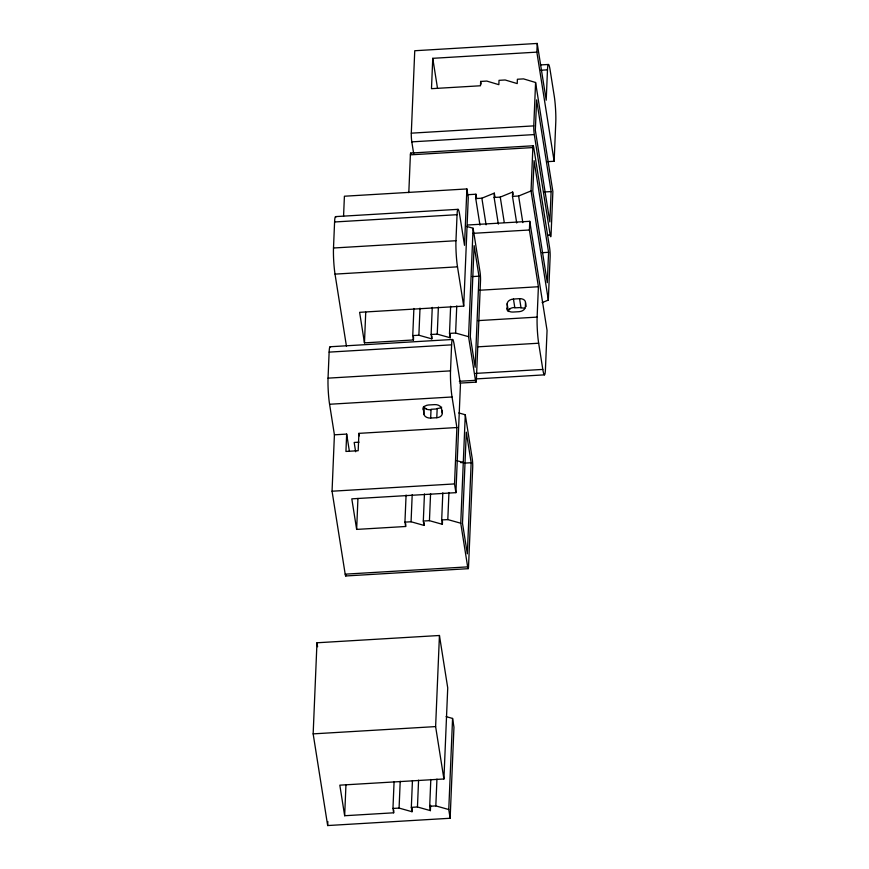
<?xml version="1.0" encoding="UTF-8"?>
<svg xmlns="http://www.w3.org/2000/svg" width="869" height="869" viewBox="0 0 869 869"><rect width="100%" height="100%" fill="white"/><g stroke="black" fill="none" stroke-linecap="round" stroke-linejoin="round"><path stroke-width="1.3" d="M446.101 716.621L452.575 718.435L453.955 727.168L450.142 818.261L327.667 825.55L313.155 733.87L316.968 642.778L439.442 635.489L447.731 687.879L443.918 778.972L339.822 785.163L344.656 815.73L393.646 812.808L393.766 810.136M346.025 574.898A6.17 0.619 86.6 0 1 345.189 574.159L332.056 491.213L334.413 434.815L329.579 404.259A18.499 1.847 86.6 0 1 328.047 378.145L329.134 352.119A18.499 1.847 86.6 0 1 330.535 347.155M346.449 346.22L335.021 274.115A18.499 1.847 86.6 0 1 333.5 248.002L334.587 221.975A18.499 1.847 86.6 0 1 335.977 217.011M343.559 216.359L344.406 196.22L466.881 188.942L468.261 197.665L463.72 306.116L359.614 312.319L364.459 342.875L413.448 339.953L413.557 337.248M327.667 825.55L327.841 821.531M334.413 434.815L346.666 434.087L345.938 451.445L358.18 450.718L358.908 433.359L456.888 427.537L452.043 396.981A18.499 1.847 86.6 0 1 450.522 370.867L451.608 344.841A18.499 1.847 86.6 0 1 454.226 344.917L460.451 384.207L455.91 492.658L351.804 498.849L356.648 529.406L405.638 526.495L405.747 523.79M344.656 815.73L345.949 784.913M356.648 529.406L357.941 498.448M364.459 342.875L365.74 312.167M408.81 192.679L410.385 154.845A6.17 0.619 86.6 0 1 410.928 153.357M413.72 153.911L411.808 141.864A6.17 0.619 86.6 0 1 411.298 133.163L414.752 50.739L537.216 43.45L546.21 100.196L547.481 69.835A18.499 1.847 86.6 0 1 550.099 69.911L554.248 96.111A18.499 1.847 86.6 0 1 555.78 122.214L554.14 161.265L547.383 161.667M393.646 812.808L392.962 808.452L394.081 781.655M405.638 526.495L404.943 522.128L406.084 495.015M413.448 339.953L412.753 335.597L413.894 308.484M412.188 807.703L412.015 811.722L399.077 808.083L400.207 781.285M424.115 522.693L424.007 525.408L411.07 521.769L412.199 494.657M431.926 336.151L431.817 338.867L418.88 335.228L420.009 308.115M537.216 43.45L536.857 52.129L432.762 58.321L431.48 88.681L480.47 85.77L480.655 81.436L486.781 81.067L498.849 84.673L499.023 80.339L505.15 79.981L517.218 83.587L517.392 79.253L523.518 78.883L535.586 82.49L552.869 191.625L551.055 235.01A6.17 0.619 86.6 0 1 550.186 234.978L547.492 235.141M442.332 410.407L442.223 412.981A6.17 4.378 2.4 0 1 436.792 417.717L430.666 418.076A6.17 4.378 2.4 0 1 423.844 414.078L423.268 407.137M423.844 414.078L424.17 406.355A6.322 3.965 -17.3 0 0 426.266 408.875M412.015 811.722L411.33 807.355L412.449 780.558M424.007 525.408L423.312 521.042L424.452 493.929M431.817 338.867L431.122 334.5L432.262 307.387M430.666 418.076L431.035 409.299L437.15 408.93L436.792 417.717M430.611 805.27L430.394 810.625L417.457 806.986L418.576 780.199M442.495 521.596L442.375 524.311L429.438 520.672L430.579 493.559M450.359 333.707L450.185 337.769L437.248 334.13L438.389 307.018M430.394 810.625L429.699 806.258L430.818 779.471M442.375 524.311L441.691 519.944L442.821 492.832M450.185 337.769L449.501 333.403L450.631 306.29M443.918 778.972L435.619 726.593L439.442 635.489M463.72 306.116L457.496 266.837A18.499 1.847 86.6 0 1 455.964 240.724L457.061 214.697A18.499 1.847 86.6 0 1 459.679 214.773L464.513 245.33L466.881 188.942M450.142 818.261L448.762 809.539L435.825 805.9L436.944 779.102M458.821 412.949L465.284 414.763L472.204 458.419A6.17 0.619 86.6 0 1 472.714 467.12L468.532 566.903A6.17 0.619 86.6 0 1 467.663 566.87L460.744 523.214L447.807 519.586L448.947 492.473M466.631 226.407L473.094 228.232L480.014 271.878A6.17 0.619 86.6 0 1 480.524 280.589L476.342 380.361A6.17 0.619 86.6 0 1 475.473 380.329L468.554 336.683L455.617 333.044L456.757 305.931M455.91 492.658L454.53 483.924L456.888 427.537M448.762 809.539L452.575 718.435M460.744 523.214L465.284 414.763M468.554 336.683L473.094 228.232M479.97 225.18L475.756 198.566L475.93 194.221L466.664 194.775M471.15 462.732L467.337 553.835L462.493 523.268L466.305 432.175L471.15 462.732L464.426 463.134M478.96 276.19L475.147 367.294L470.303 336.737L474.116 245.634L478.96 276.19L472.236 276.592M498.339 224.093L494.124 197.469L494.309 193.135L481.871 198.197L475.756 198.566M507.377 310.667L507.148 303.748A6.17 4.302 -9 0 1 513.449 299.045L519.575 298.675A6.17 4.302 -9 0 1 525.517 302.651L526.136 306.54M516.707 222.996L512.493 196.372L512.677 192.038L500.251 197.1L494.124 197.469M525.517 302.651L525.332 306.985A6.17 4.302 -9 0 1 519.032 311.689L512.906 312.058A6.17 4.302 -9 0 1 506.964 308.082M529.775 221.313L547.057 330.448L545.428 369.488A18.499 1.847 86.6 0 1 542.81 369.412L538.661 343.222A18.499 1.847 86.6 0 1 537.129 317.109L538.4 286.737L529.406 229.992L529.775 221.313L467.587 225.017M548.328 300.087L531.046 190.941L532.86 147.567A6.17 0.619 86.6 0 1 533.74 147.589L549.642 248.002A6.17 0.619 86.6 0 1 550.142 256.703L548.328 300.087L542.115 302.618M550.186 234.978L534.283 134.576A6.17 0.619 86.6 0 1 533.772 125.875L535.586 82.49M548.578 252.303L547.307 282.675L532.795 190.995L534.066 160.635L548.578 252.303L541.865 252.705M551.12 191.571L549.849 221.943L535.337 130.263L536.607 99.902L551.12 191.571L544.407 191.973M512.493 196.372L518.619 196.014L531.046 190.941M540.399 64.947L548.469 64.469M540.746 70.237L547.481 69.835M411.298 133.163L533.772 125.875M411.808 141.864L534.283 134.576M410.722 153.063L533.197 145.775M410.385 154.845L532.86 147.567M335.575 216.609L458.05 209.331M334.587 221.975L457.061 214.697M472.888 233.348L529.406 229.992M333.5 248.002L455.964 240.724M335.021 274.115L457.496 266.837M479.34 290.257L538.4 286.737M477.907 320.628L537.129 317.109M412.753 335.597L418.88 335.228M431.122 334.5L437.248 334.13M449.501 333.403L455.617 333.044M330.133 346.753L452.597 339.475M329.134 352.119L451.608 344.841M478.091 346.818L538.661 343.222M328.047 378.145L450.522 370.867M475.517 373.409L542.81 369.412M475.799 378.938L544.428 374.854M459.321 381.295L475.473 380.329M460.038 383.099L476.016 382.154M329.579 404.259L452.043 396.981M359.071 442.169L354.172 442.462L355.638 451.761M460.668 462.645L463.296 462.482L456.822 460.668M332.056 491.213L454.53 483.924M404.943 522.128L411.07 521.769M423.312 521.042L429.438 520.672M441.691 519.944L447.807 519.586M345.189 574.159L467.663 566.87M345.732 575.973L468.206 568.684M313.155 733.87L435.619 726.593M392.962 808.452L399.077 808.083M411.33 807.355L417.457 806.986M429.699 806.258L435.825 805.9M536.857 52.129L554.14 161.265M518.619 196.014L522.834 222.627M512.677 192.038L513.101 194.699M519.575 298.675L520.976 307.507L514.85 307.876L513.449 299.045M500.251 197.1L504.248 222.388M480.655 81.436L481.078 84.097M494.309 193.135L494.939 197.122M507.148 303.748L508.376 311.515A6.322 3.878 10.4 0 1 510.157 308.821M481.871 198.197L486.086 224.821M475.93 194.221L476.57 198.219M432.762 58.321L437.531 88.442M442.223 412.981L441.528 408.615A6.17 4.378 2.4 0 0 434.717 404.617L428.591 404.976A6.17 4.378 2.4 0 0 423.16 409.712M358.908 433.359L359.31 435.858M346.666 434.087L349.414 451.435M316.968 642.778L317.598 646.764M509.918 308.788A6.061 3.215 -2.2 0 1 514.882 307.496M520.9 307.974A6.061 2.357 -5.8 0 1 524.757 308.31M431.111 409.668A6.061 3.313 -4.5 0 1 426.049 408.941M440.844 407.659A6.061 2.455 -0.8 0 1 437.031 408.495M441.702 407.192A6.322 3.552 8.8 0 1 440.996 407.637"/></g></svg>
